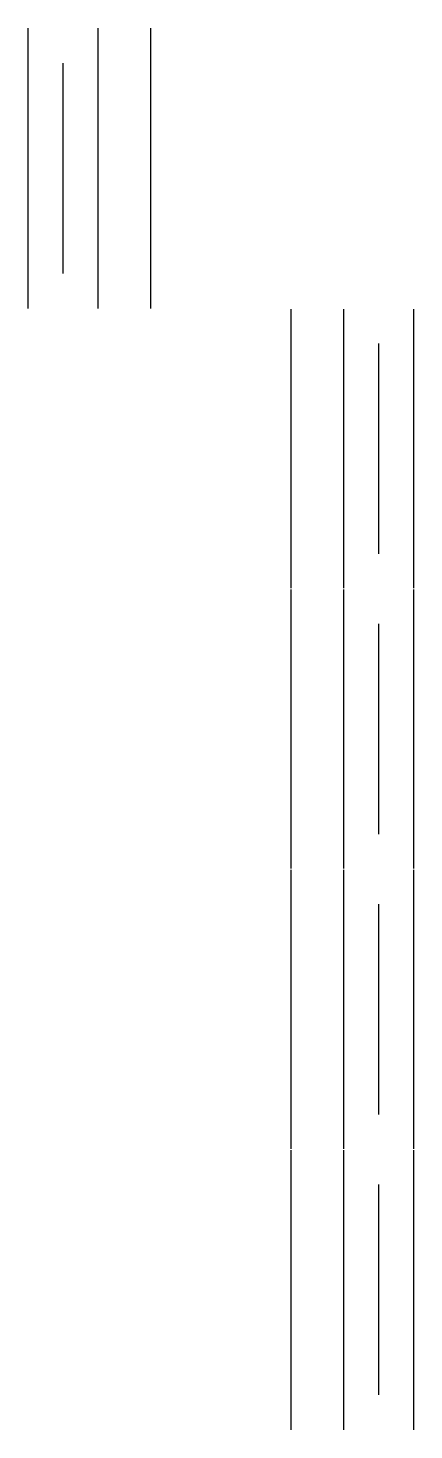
# Model space of a CAD drawing. Header units: metres. Extents: x -1.8 to 3.8, y 0 to 20.
import ezdxf

# ---------------------------------------------------------------- set-up
doc = ezdxf.new("R2010")
doc.units = ezdxf.units.M

msp = doc.modelspace()

# ---------------------------------------------------------------- linework, layer by layer
for points in [[(-1.75, 16), (-1.75, 20)], [(-0.75, 16), (-0.75, 20)], [(0, 16), (0, 20)], [(-1.25, 16.5), (-1.25, 19.5)], [(2, 12.01), (2, 15.99)], [(2.75, 12.01), (2.75, 15.99)], [(3.75, 12.01), (3.75, 15.99)], [(3.25, 12.5), (3.25, 15.5)], [(2, 8.01), (2, 11.99)], [(2.75, 8.01), (2.75, 11.99)], [(3.75, 8.01), (3.75, 11.99)], [(3.25, 8.5), (3.25, 11.5)], [(2, 4.01), (2, 7.99)], [(2.75, 4.01), (2.75, 7.99)], [(3.75, 4.01), (3.75, 7.99)], [(3.25, 4.5), (3.25, 7.5)], [(2, 0), (2, 3.99)], [(2.75, 0), (2.75, 3.99)], [(3.75, 0), (3.75, 3.99)], [(3.25, 0.5), (3.25, 3.5)]]:
    msp.add_lwpolyline(points)

doc.saveas('drawing.dxf')
